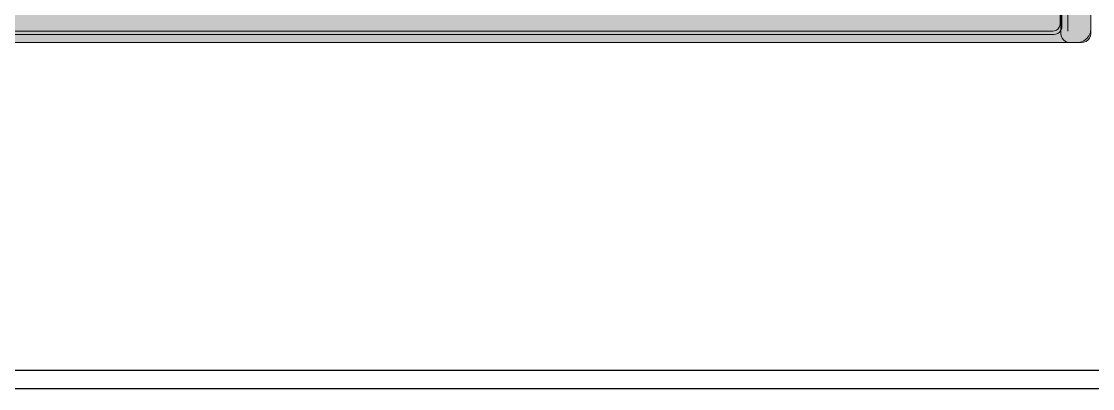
# Model space of a CAD drawing. Header units: millimetres. Extents: x -205 to 4335, y 0 to 4234.
# Drawn here: x 1491.1 to 1583.8, y 3435.5 to 3467.2 of the extents above; entities that cross this region are included whole.
import ezdxf

# ---------------------------------------------------------------- set-up
doc = ezdxf.new("R2010")
doc.units = ezdxf.units.MM
doc.layers.add('CP_DEVICES', color=7, linetype='Continuous')
for name, color, linetype, lineweight in [('EKF_DETAILS', 7, 'Continuous', 5), ('EKF_FILL', 7, 'Continuous', 5), ('EKF_OUTLINE', 7, 'Continuous', 13)]:
    doc.layers.add(name, color=color, linetype=linetype, lineweight=lineweight)

# ---------------------------------------------------------------- blocks, each defined once
blk = doc.blocks.new('A$Ca0305565')
at = {"color": 7, "linetype": 'Continuous', "lineweight": 25}
for p, q in [((20, 1.6), (430, 1.6)), ((20, 0), (430, 0))]:
    blk.add_line(p, q, dxfattribs=at)
blk = doc.blocks.new('*U307')
blk.add_blockref('A$Ca0305565', (-12.005, 536.234))
blk = doc.blocks.new('EKF_CM_4x11')
at = {"layer": 'EKF_FILL', "true_color": 0xe3e8e5}
blk.add_hatch(color=254, dxfattribs=at).paths.add_polyline_path([(105.3, 88.1), (105.611, 88.059), (105.9, 87.939), (106.149, 87.749), (106.339, 87.5), (106.459, 87.211), (106.5, 86.9), (106.5, 1.2), (106.459, 0.889), (106.339, 0.6), (106.149, 0.351), (105.9, 0.161), (105.611, 0.041), (105.3, 0), (1.2, 0), (0.889, 0.041), (0.6, 0.161), (0.351, 0.351), (0.161, 0.6), (0.041, 0.889), (0, 1.2), (0, 86.9), (0.041, 87.211), (0.161, 87.5), (0.351, 87.749), (0.6, 87.939), (0.889, 88.059), (1.2, 88.1)])
at = {"layer": 'EKF_FILL', "true_color": 0x55564e}
blk.add_hatch(color=251, dxfattribs=at).paths.add_polyline_path([(103.3, 87.7), (103.481, 87.676), (103.65, 87.606), (103.795, 87.495), (103.906, 87.35), (103.976, 87.181), (104, 87), (104, 1.4), (103.976, 1.219), (103.906, 1.05), (103.795, 0.905), (103.65, 0.794), (103.481, 0.724), (103.3, 0.7), (3.2, 0.7), (3.019, 0.724), (2.85, 0.794), (2.705, 0.905), (2.594, 1.05), (2.524, 1.219), (2.5, 1.4), (2.5, 87), (2.524, 87.181), (2.594, 87.35), (2.705, 87.495), (2.85, 87.606), (3.019, 87.676), (3.2, 87.7)])
at = {"layer": 'EKF_FILL', "true_color": 0xe4e9e6}
blk.add_hatch(color=254, dxfattribs=at).paths.add_polyline_path([(105.7, 87.7), (105.907, 87.673), (106.1, 87.593), (106.266, 87.466), (106.393, 87.3), (106.473, 87.107), (106.5, 86.9), (106.5, 0.8), (106.473, 0.593), (106.393, 0.4), (106.266, 0.234), (106.1, 0.107), (105.907, 0.027), (105.7, 0), (104.7, 0), (104.493, 0.027), (104.3, 0.107), (104.134, 0.234), (104.007, 0.4), (103.927, 0.593), (103.9, 0.8), (103.9, 86.9), (103.927, 87.107), (104.007, 87.3), (104.134, 87.466), (104.3, 87.593), (104.493, 87.673), (104.7, 87.7)])
at = {"layer": 'EKF_FILL', "true_color": 0x383e35}
blk.add_hatch(color=250, dxfattribs=at).paths.add_polyline_path([(3.1, 3), (103.4, 3), (103.4, 1.5), (3.1, 1.5)])
at = {"layer": 'EKF_DETAILS', "color": 7, "lineweight": 5, "true_color": 0xffffff}
blk.add_line((104.5, 86.7), (104.5, 1), dxfattribs=at)
at = {"layer": 'EKF_DETAILS', "color": 250, "lineweight": 5, "true_color": 0x282d29}
blk.add_lwpolyline([(104, 87), (104, 1.4), (103.976, 1.219), (103.906, 1.05), (103.795, 0.905), (103.65, 0.794), (103.481, 0.724), (103.3, 0.7), (3.2, 0.7), (3.019, 0.724), (2.85, 0.794), (2.705, 0.905), (2.594, 1.05), (2.524, 1.219), (2.5, 1.4), (2.5, 87)], dxfattribs=at)
at = {"layer": 'EKF_DETAILS', "color": 251, "lineweight": 5, "true_color": 0x485046}
blk.add_lwpolyline([(106.5, 86.9), (106.5, 0.8), (106.473, 0.593), (106.393, 0.4), (106.266, 0.234), (106.1, 0.107), (105.907, 0.027), (105.7, 0), (104.7, 0), (104.493, 0.027), (104.3, 0.107), (104.134, 0.234), (104.007, 0.4), (103.927, 0.593), (103.9, 0.8), (103.9, 86.9)], dxfattribs=at)
at = {"layer": 'EKF_DETAILS', "color": 250, "lineweight": 5, "true_color": 0x30372f}
blk.add_lwpolyline([(3.3, 20.9), (103.2, 20.9), (103.368, 20.878), (103.525, 20.813), (103.66, 20.71), (103.763, 20.575), (103.828, 20.418), (103.85, 20.25), (103.85, 1.65), (103.828, 1.482), (103.763, 1.325), (103.66, 1.19), (103.525, 1.087), (103.368, 1.022), (103.2, 1), (3.3, 1)], dxfattribs=at)
at = {"layer": 'EKF_OUTLINE', "color": 250, "lineweight": 13, "true_color": 0x303733}
blk.add_lwpolyline([(106.5, 86.9), (106.5, 1.2), (106.459, 0.889), (106.339, 0.6), (106.149, 0.351), (105.9, 0.161), (105.611, 0.041), (105.3, 0), (1.2, 0), (0.889, 0.041), (0.6, 0.161), (0.351, 0.351), (0.161, 0.6), (0.041, 0.889), (0, 1.2), (0, 86.9)], dxfattribs=at)

msp = doc.modelspace()

# ---------------------------------------------------------------- block references
msp.add_blockref('*U307', (1453.702, 2899.219))
at = {"layer": 'CP_DEVICES'}
msp.add_blockref('EKF_CM_4x11', (1477.197, 3465.403), dxfattribs=at)

doc.saveas('drawing.dxf')
